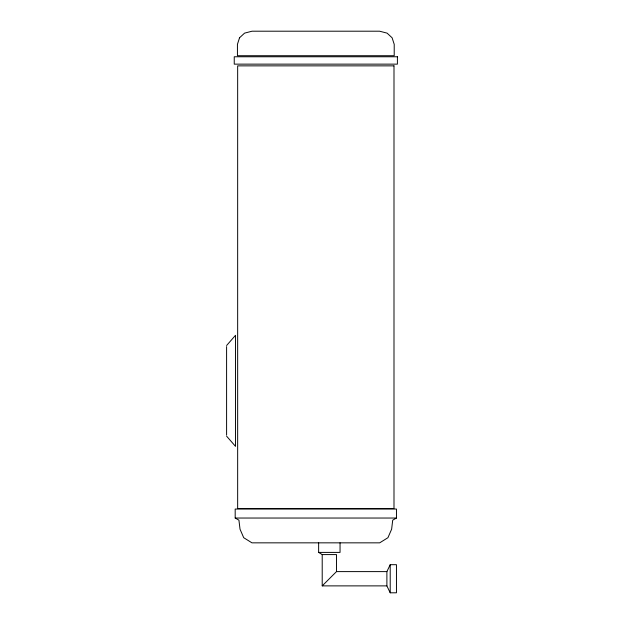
<?xml version="1.0" encoding="UTF-8"?>
<svg xmlns="http://www.w3.org/2000/svg" width="624" height="624" viewBox="0 0 624 624"><rect width="100%" height="100%" fill="white"/><g stroke="black" fill="none" stroke-linecap="round" stroke-linejoin="round"><path stroke-width="0.94" d="M386.888 571.607L390.211 564.689L396.458 564.689L396.458 592.8L390.211 592.8L386.888 585.881L386.888 571.607L336.484 571.607L322.21 585.881L322.21 554.588L318.638 552.404L318.638 542.841M396.458 518.037L392.714 520.159L391.63 529.191L387.933 537.701L379.681 542.841L251.963 542.841L243.711 537.701L240.022 529.191L238.93 520.159L235.186 518.037L235.186 509.051L396.458 509.051L396.458 518.037L235.186 518.037M318.638 552.404L340.049 552.404L340.049 542.841M322.21 554.588L336.484 554.588L336.484 571.607M322.21 585.881L386.888 585.881M390.211 564.689L390.211 592.8M226.598 345.509L235.529 335.291L235.529 446.386L226.598 436.168M226.598 346.585L226.598 435.092M239.538 37.783L237.432 44.312L237.432 55.715L394.212 55.715L394.212 44.312L392.106 37.783L387.067 33.127L379.587 31.2L252.057 31.2L244.577 33.127L239.538 37.783M397.402 56.768L234.242 56.768L234.242 64.139L397.402 64.139L397.402 56.768M393.994 65.863L237.658 65.863L237.658 508.521L393.994 508.521L393.994 65.863"/></g></svg>
